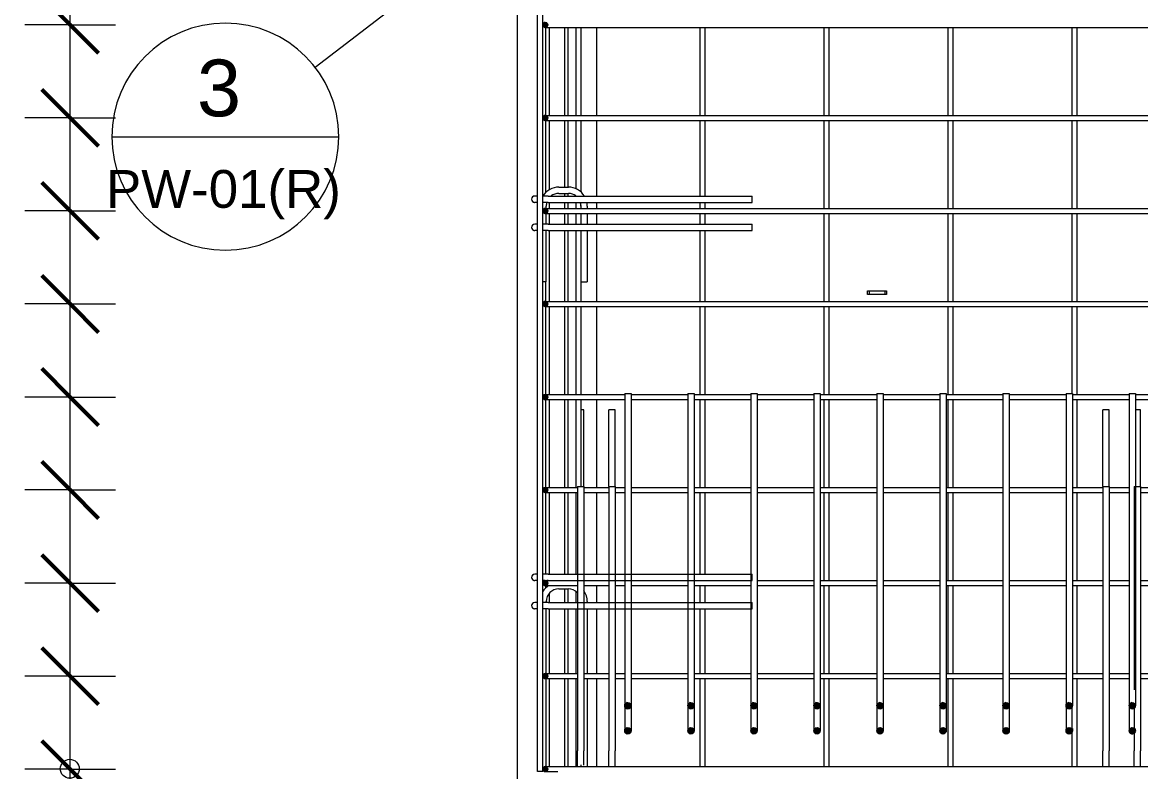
# Model space of a CAD drawing. Header units: millimetres. Extents: x 5559 to 16882, y -798 to 6095.
# Drawn here: x 5737 to 7511, y -160 to 1029 of the extents above; entities that cross this region are included whole.
import ezdxf

# ---------------------------------------------------------------- set-up
doc = ezdxf.new("R2010")
doc.units = ezdxf.units.MM
for name, color, linetype, lineweight in [('A-ANNO-DIMS', 211, 'Continuous', 9), ('A-ANNO-DIMS-30', 211, 'Continuous', 9), ('A-ANNO-SYMB', 150, 'Continuous', 9), ('A-GENM', 13, 'Continuous', 18), ('A-WALL', 113, 'Continuous', 18), ('S-RBAR', 171, 'Continuous', 18), ('S-RBAR-IDEN', 171, 'Continuous', 9)]:
    doc.layers.add(name, color=color, linetype=linetype, lineweight=lineweight)
doc.styles.add('Arial_1', font='arial.ttf', dxfattribs={"height": 90})
doc.styles.add('Arial_2', font='arial.ttf', dxfattribs={"height": 60})
doc.dimstyles.new('Arc_Length_-_2_5mm_Arial_1', dxfattribs={"dimscale": 304.8, "dimtxt": 73.458677, "dimasz": 0.295276, "dimexe": 0.23622, "dimexo": 0.0625, "dimgap": 0.147638, "dimtad": 1, "dimdec": 0, "dimzin": 0, "dimdsep": 46, "dimtxsty": 'Arial_2', "dimblk1": 'OBLIQUE', "dimblk2": 'OBLIQUE', "dimsah": 1, "dimcen": 0.09, "dimazin": 0, "dimtfac": 1, "dimtdec": 4, "dimtix": 1, "dimtmove": 0, "dimatfit": 3, "dimfxl": 0.23622, "dimfxlon": 1, "dimtvp": 1, "dimtfill": 1, "dimtolj": 1, "dimtzin": 0, "dimarcsym": 2})

# ---------------------------------------------------------------- blocks, each defined once
blk = doc.blocks.new('RR spread anchor face based - RR-SA-1_4-160-459834-Elevation Front Copy 1')
at = {"layer": 'A-GENM'}
for p, q in [((8687.4, 2373), (8689.9, 2373)), ((8687.4, 2367), (8687.4, 2373)), ((8689.9, 2367), (8687.4, 2367)), ((8689.9, 2373), (8714.9, 2373)), ((8689.9, 2367), (8689.9, 2373)), ((8714.9, 2367), (8689.9, 2367)), ((8714.9, 2373), (8717.4, 2373)), ((8714.9, 2367), (8714.9, 2373)), ((8717.4, 2367), (8714.9, 2367)), ((8717.4, 2373), (8717.4, 2367))]:
    blk.add_line(p, q, dxfattribs=at)
blk = doc.blocks.new('Detail View - Metric Callout-562-Elevation Front Copy 1')
at = {"layer": 'A-ANNO-SYMB'}
blk.add_line((5879, 847.3), (6239, 847.3), dxfattribs=at)
for start, end in [(0, 180), (180, 360)]:
    blk.add_arc((6059, 847.3), 180, start, end, dxfattribs=at)
blk = doc.blocks.new('DIMBLOCK15-Elevation Front Copy 1')
at = {"layer": 'A-ANNO-DIMS-30', "lineweight": 50, "transparency": 16777216}
for p, q in [((5812.7, -8.4), (5767.7, 36.6)), ((5812.7, -8.4), (5857.7, -53.4)), ((5812.7, -156), (5767.7, -111)), ((5812.7, -156), (5857.7, -201))]:
    blk.add_line(p, q, dxfattribs=at)
at = {"layer": 'A-ANNO-DIMS-30', "transparency": 16777216}
for p, q in [((5812.7, -8.4), (5740.7, -8.4)), ((5812.7, -156), (5812.7, -8.4)), ((5812.7, -8.4), (5884.7, -8.4)), ((5812.7, -156), (5740.7, -156)), ((5812.7, -156), (5884.7, -156))]:
    blk.add_line(p, q, dxfattribs=at)
blk = doc.blocks.new('_Oblique')
at = {"color": 0, "linetype": 'ByBlock', "lineweight": -2}
blk.add_line((-0.5, -0.5), (0.5, 0.5), dxfattribs=at)
blk = doc.blocks.new('DIMBLOCK16-Elevation Front Copy 1')
at = {"layer": 'A-ANNO-DIMS-30', "lineweight": 50, "transparency": 16777216}
for p, q in [((5812.7, 139.2), (5767.7, 184.2)), ((5812.7, 139.2), (5857.7, 94.2)), ((5812.7, -8.4), (5767.7, 36.6)), ((5812.7, -8.4), (5857.7, -53.4))]:
    blk.add_line(p, q, dxfattribs=at)
at = {"layer": 'A-ANNO-DIMS-30', "transparency": 16777216}
for p, q in [((5812.7, 139.2), (5740.7, 139.2)), ((5812.7, -8.4), (5812.7, 139.2)), ((5812.7, 139.2), (5884.7, 139.2)), ((5812.7, -8.4), (5740.7, -8.4)), ((5812.7, -8.4), (5884.7, -8.4))]:
    blk.add_line(p, q, dxfattribs=at)
blk = doc.blocks.new('DIMBLOCK17-Elevation Front Copy 1')
at = {"layer": 'A-ANNO-DIMS-30', "lineweight": 50, "transparency": 16777216}
for p, q in [((5812.7, 286.8), (5767.7, 331.8)), ((5812.7, 286.8), (5857.7, 241.8)), ((5812.7, 139.2), (5767.7, 184.2)), ((5812.7, 139.2), (5857.7, 94.2))]:
    blk.add_line(p, q, dxfattribs=at)
at = {"layer": 'A-ANNO-DIMS-30', "transparency": 16777216}
for p, q in [((5812.7, 286.8), (5740.7, 286.8)), ((5812.7, 139.2), (5812.7, 286.8)), ((5812.7, 286.8), (5884.7, 286.8)), ((5812.7, 139.2), (5740.7, 139.2)), ((5812.7, 139.2), (5884.7, 139.2))]:
    blk.add_line(p, q, dxfattribs=at)
blk = doc.blocks.new('DIMBLOCK18-Elevation Front Copy 1')
at = {"layer": 'A-ANNO-DIMS-30', "lineweight": 50, "transparency": 16777216}
for p, q in [((5812.7, 434.3), (5767.7, 479.3)), ((5812.7, 434.3), (5857.7, 389.3)), ((5812.7, 286.8), (5767.7, 331.8)), ((5812.7, 286.8), (5857.7, 241.8))]:
    blk.add_line(p, q, dxfattribs=at)
at = {"layer": 'A-ANNO-DIMS-30', "transparency": 16777216}
for p, q in [((5812.7, 434.3), (5740.7, 434.3)), ((5812.7, 286.8), (5812.7, 434.3)), ((5812.7, 434.3), (5884.7, 434.3)), ((5812.7, 286.8), (5740.7, 286.8)), ((5812.7, 286.8), (5884.7, 286.8))]:
    blk.add_line(p, q, dxfattribs=at)
blk = doc.blocks.new('DIMBLOCK19-Elevation Front Copy 1')
at = {"layer": 'A-ANNO-DIMS-30', "lineweight": 50, "transparency": 16777216}
for p, q in [((5812.7, 581.9), (5767.7, 626.9)), ((5812.7, 581.9), (5857.7, 536.9)), ((5812.7, 434.3), (5767.7, 479.3)), ((5812.7, 434.3), (5857.7, 389.3))]:
    blk.add_line(p, q, dxfattribs=at)
at = {"layer": 'A-ANNO-DIMS-30', "transparency": 16777216}
for p, q in [((5812.7, 581.9), (5740.7, 581.9)), ((5812.7, 434.3), (5812.7, 581.9)), ((5812.7, 581.9), (5884.7, 581.9)), ((5812.7, 434.3), (5740.7, 434.3)), ((5812.7, 434.3), (5884.7, 434.3))]:
    blk.add_line(p, q, dxfattribs=at)
blk = doc.blocks.new('DIMBLOCK20-Elevation Front Copy 1')
at = {"layer": 'A-ANNO-DIMS-30', "lineweight": 50, "transparency": 16777216}
for p, q in [((5812.7, 729.5), (5767.7, 774.5)), ((5812.7, 729.5), (5857.7, 684.5)), ((5812.7, 581.9), (5767.7, 626.9)), ((5812.7, 581.9), (5857.7, 536.9))]:
    blk.add_line(p, q, dxfattribs=at)
at = {"layer": 'A-ANNO-DIMS-30', "transparency": 16777216}
for p, q in [((5812.7, 729.5), (5740.7, 729.5)), ((5812.7, 581.9), (5812.7, 729.5)), ((5812.7, 729.5), (5884.7, 729.5)), ((5812.7, 581.9), (5740.7, 581.9)), ((5812.7, 581.9), (5884.7, 581.9))]:
    blk.add_line(p, q, dxfattribs=at)
blk = doc.blocks.new('DIMBLOCK21-Elevation Front Copy 1')
at = {"layer": 'A-ANNO-DIMS-30', "lineweight": 50, "transparency": 16777216}
for p, q in [((5812.7, 877.1), (5767.7, 922.1)), ((5812.7, 877.1), (5857.7, 832.1)), ((5812.7, 729.5), (5767.7, 774.5)), ((5812.7, 729.5), (5857.7, 684.5))]:
    blk.add_line(p, q, dxfattribs=at)
at = {"layer": 'A-ANNO-DIMS-30', "transparency": 16777216}
for p, q in [((5812.7, 877.1), (5740.7, 877.1)), ((5812.7, 729.5), (5812.7, 877.1)), ((5812.7, 877.1), (5884.7, 877.1)), ((5812.7, 729.5), (5740.7, 729.5)), ((5812.7, 729.5), (5884.7, 729.5))]:
    blk.add_line(p, q, dxfattribs=at)
blk = doc.blocks.new('DIMBLOCK22-Elevation Front Copy 1')
at = {"layer": 'A-ANNO-DIMS-30', "lineweight": 50, "transparency": 16777216}
for p, q in [((5812.7, 1024.7), (5767.7, 1069.7)), ((5812.7, 1024.7), (5857.7, 979.7)), ((5812.7, 877.1), (5767.7, 922.1)), ((5812.7, 877.1), (5857.7, 832.1))]:
    blk.add_line(p, q, dxfattribs=at)
at = {"layer": 'A-ANNO-DIMS-30', "transparency": 16777216}
for p, q in [((5812.7, 1024.7), (5740.7, 1024.7)), ((5812.7, 877.1), (5812.7, 1024.7)), ((5812.7, 1024.7), (5884.7, 1024.7)), ((5812.7, 877.1), (5740.7, 877.1)), ((5812.7, 877.1), (5884.7, 877.1))]:
    blk.add_line(p, q, dxfattribs=at)
blk = doc.blocks.new('DIMBLOCK23-Elevation Front Copy 1')
at = {"layer": 'A-ANNO-DIMS-30', "lineweight": 50, "transparency": 16777216}
for p, q in [((5812.7, 1172.3), (5767.7, 1217.3)), ((5812.7, 1172.3), (5857.7, 1127.3)), ((5812.7, 1024.7), (5767.7, 1069.7)), ((5812.7, 1024.7), (5857.7, 979.7))]:
    blk.add_line(p, q, dxfattribs=at)
at = {"layer": 'A-ANNO-DIMS-30', "transparency": 16777216}
for p, q in [((5812.7, 1172.3), (5740.7, 1172.3)), ((5812.7, 1024.7), (5812.7, 1172.3)), ((5812.7, 1172.3), (5884.7, 1172.3)), ((5812.7, 1024.7), (5740.7, 1024.7)), ((5812.7, 1024.7), (5884.7, 1024.7))]:
    blk.add_line(p, q, dxfattribs=at)
blk = doc.blocks.new('DIMBLOCK36-Elevation Front Copy 1')
at = {"layer": 'A-ANNO-DIMS-30', "lineweight": 50, "transparency": 16777216}
for p, q in [((5812.7, 2806.9), (5767.7, 2851.9)), ((5812.7, 2806.9), (5857.7, 2761.9)), ((5812.7, 2648.1), (5767.7, 2693.1)), ((5812.7, 2648.1), (5857.7, 2603.1)), ((5812.7, 2500.5), (5767.7, 2545.5)), ((5812.7, 2500.5), (5857.7, 2455.5)), ((5812.7, 2352.9), (5767.7, 2397.9)), ((5812.7, 2352.9), (5857.7, 2307.9)), ((5812.7, 2205.3), (5767.7, 2250.3)), ((5812.7, 2205.3), (5857.7, 2160.3)), ((5812.7, 2057.8), (5767.7, 2102.8)), ((5812.7, 2057.8), (5857.7, 2012.8)), ((5812.7, 1910.2), (5767.7, 1955.2)), ((5812.7, 1910.2), (5857.7, 1865.2)), ((5812.7, 1762.6), (5767.7, 1807.6)), ((5812.7, 1762.6), (5857.7, 1717.6)), ((5812.7, 1615), (5767.7, 1660)), ((5812.7, 1615), (5857.7, 1570)), ((5812.7, 1467.4), (5767.7, 1512.4)), ((5812.7, 1467.4), (5857.7, 1422.4)), ((5812.7, 1319.8), (5767.7, 1364.8)), ((5812.7, 1319.8), (5857.7, 1274.8)), ((5812.7, 1172.3), (5767.7, 1217.3)), ((5812.7, 1172.3), (5857.7, 1127.3)), ((5812.7, 1024.7), (5767.7, 1069.7)), ((5812.7, 1024.7), (5857.7, 979.7)), ((5812.7, 877.1), (5767.7, 922.1)), ((5812.7, 877.1), (5857.7, 832.1)), ((5812.7, 729.5), (5767.7, 774.5)), ((5812.7, 729.5), (5857.7, 684.5)), ((5812.7, 581.9), (5767.7, 626.9)), ((5812.7, 581.9), (5857.7, 536.9)), ((5812.7, 434.3), (5767.7, 479.3)), ((5812.7, 434.3), (5857.7, 389.3)), ((5812.7, 286.8), (5767.7, 331.8)), ((5812.7, 286.8), (5857.7, 241.8)), ((5812.7, 139.2), (5767.7, 184.2)), ((5812.7, 139.2), (5857.7, 94.2)), ((5812.7, -8.4), (5767.7, 36.6)), ((5812.7, -8.4), (5857.7, -53.4)), ((5812.7, -156), (5767.7, -111)), ((5812.7, -156), (5857.7, -201))]:
    blk.add_line(p, q, dxfattribs=at)
at = {"layer": 'A-ANNO-DIMS-30', "transparency": 16777216}
for p, q in [((5812.7, 2806.9), (5740.7, 2806.9)), ((5812.7, 2648.1), (5812.7, 2806.9)), ((5812.7, 2806.9), (5884.7, 2806.9)), ((5812.7, 2648.1), (5740.7, 2648.1)), ((5812.7, -156), (5812.7, 2648.1)), ((5812.7, 2500.5), (5812.7, 2648.1)), ((5812.7, 2648.1), (5884.7, 2648.1)), ((5812.7, 2500.5), (5740.7, 2500.5)), ((5812.7, 2352.9), (5812.7, 2500.5)), ((5812.7, 2500.5), (5884.7, 2500.5)), ((5812.7, 2352.9), (5740.7, 2352.9)), ((5812.7, 2205.3), (5812.7, 2352.9)), ((5812.7, 2352.9), (5884.7, 2352.9)), ((5812.7, 2205.3), (5740.7, 2205.3)), ((5812.7, 2057.8), (5812.7, 2205.3)), ((5812.7, 2205.3), (5884.7, 2205.3)), ((5812.7, 2057.8), (5740.7, 2057.8)), ((5812.7, 1910.2), (5812.7, 2057.8)), ((5812.7, 2057.8), (5884.7, 2057.8)), ((5812.7, 1910.2), (5740.7, 1910.2)), ((5812.7, 1762.6), (5812.7, 1910.2)), ((5812.7, 1910.2), (5884.7, 1910.2)), ((5812.7, 1762.6), (5740.7, 1762.6)), ((5812.7, 1615), (5812.7, 1762.6)), ((5812.7, 1762.6), (5884.7, 1762.6)), ((5812.7, 1615), (5740.7, 1615)), ((5812.7, 1467.4), (5812.7, 1615)), ((5812.7, 1615), (5884.7, 1615)), ((5812.7, 1467.4), (5740.7, 1467.4)), ((5812.7, 1319.8), (5812.7, 1467.4)), ((5812.7, 1467.4), (5884.7, 1467.4)), ((5812.7, 1319.8), (5740.7, 1319.8)), ((5812.7, 1172.3), (5812.7, 1319.8)), ((5812.7, 1319.8), (5884.7, 1319.8)), ((5812.7, 1172.3), (5740.7, 1172.3)), ((5812.7, 1024.7), (5812.7, 1172.3)), ((5812.7, 1172.3), (5884.7, 1172.3)), ((5812.7, 1024.7), (5740.7, 1024.7)), ((5812.7, 877.1), (5812.7, 1024.7)), ((5812.7, 1024.7), (5884.7, 1024.7)), ((5812.7, 877.1), (5740.7, 877.1)), ((5812.7, 729.5), (5812.7, 877.1)), ((5812.7, 877.1), (5884.7, 877.1)), ((5812.7, 729.5), (5740.7, 729.5)), ((5812.7, 581.9), (5812.7, 729.5)), ((5812.7, 729.5), (5884.7, 729.5)), ((5812.7, 581.9), (5740.7, 581.9)), ((5812.7, 434.3), (5812.7, 581.9)), ((5812.7, 581.9), (5884.7, 581.9)), ((5812.7, 434.3), (5740.7, 434.3)), ((5812.7, 286.8), (5812.7, 434.3)), ((5812.7, 434.3), (5884.7, 434.3)), ((5812.7, 286.8), (5740.7, 286.8)), ((5812.7, 139.2), (5812.7, 286.8)), ((5812.7, 286.8), (5884.7, 286.8)), ((5812.7, 139.2), (5740.7, 139.2)), ((5812.7, -8.4), (5812.7, 139.2)), ((5812.7, 139.2), (5884.7, 139.2)), ((5812.7, -8.4), (5740.7, -8.4)), ((5812.7, -156), (5812.7, -8.4)), ((5812.7, -8.4), (5884.7, -8.4)), ((5812.7, -156), (5740.7, -156)), ((5812.7, -156), (5884.7, -156))]:
    blk.add_line(p, q, dxfattribs=at)
blk = doc.blocks.new('_None')

msp = doc.modelspace()

# ---------------------------------------------------------------- hatches: boundary and pattern name
at = {"layer": 'S-RBAR'}
h = msp.add_hatch(color=256, dxfattribs=at)
edge = h.paths.add_edge_path()
edge.add_arc((6566.4, 1024.7), 4, 0, 360)
for points in [[(6566.4, 1020.7), (6570.2, 1023.4), (6568.7, 1027.9), (6564, 1027.9), (6562.6, 1023.4)], [(6566.4, 873.1), (6570.2, 875.9), (6568.7, 880.3), (6564, 880.3), (6562.6, 875.9)], [(6566.4, 725.5), (6570.2, 728.3), (6568.7, 732.7), (6564, 732.7), (6562.6, 728.3)], [(6566.4, 577.9), (6570.2, 580.7), (6568.7, 585.2), (6564, 585.2), (6562.6, 580.7)], [(6566.4, 430.3), (6570.2, 433.1), (6568.7, 437.6), (6564, 437.6), (6562.6, 433.1), (6564.6, 431.6)], [(6566.4, 282.8), (6570.2, 285.5), (6568.7, 290), (6564, 290), (6562.6, 285.5)], [(6566.4, 135.2), (6570.2, 137.9), (6568.7, 142.4), (6564, 142.4), (6562.6, 137.9)], [(6566.4, -12.4), (6570.2, -9.7), (6568.7, -5.2), (6564, -5.2), (6562.6, -9.7)], [(6695.8, -59.9), (6701.4, -58.1), (6701.4, -52.2), (6695.8, -50.4), (6692.4, -55.2)], [(6795.8, -59.9), (6801.4, -58.1), (6801.4, -52.2), (6795.8, -50.4), (6792.4, -55.2)], [(6895.8, -59.9), (6901.4, -58.1), (6901.4, -52.2), (6895.8, -50.4), (6892.4, -55.2)], [(6995.8, -59.9), (7001.4, -58.1), (7001.4, -52.2), (6995.8, -50.4), (6992.4, -55.2)], [(7095.8, -59.9), (7101.4, -58.1), (7101.4, -52.2), (7095.8, -50.4), (7092.4, -55.2)], [(7195.8, -59.9), (7201.4, -58.1), (7201.4, -52.2), (7195.8, -50.4), (7192.4, -55.2)], [(7295.8, -59.9), (7301.4, -58.1), (7301.4, -52.2), (7295.8, -50.4), (7292.4, -55.2)], [(7395.8, -59.9), (7401.4, -58.1), (7401.4, -52.2), (7395.8, -50.4), (7392.4, -55.2)], [(7495.8, -59.9), (7501.4, -58.1), (7501.4, -52.2), (7495.8, -50.4), (7492.4, -55.2)], [(6695.8, -99.8), (6701.4, -98), (6701.4, -92.1), (6695.8, -90.3), (6692.4, -95), (6695.5, -99.3)], [(6795.8, -99.8), (6801.4, -98), (6801.4, -92.1), (6795.8, -90.3), (6792.4, -95), (6795.5, -99.3)], [(6895.8, -99.8), (6901.4, -98), (6901.4, -92.1), (6895.8, -90.3), (6892.4, -95), (6895.5, -99.3)], [(6995.8, -99.8), (7001.4, -98), (7001.4, -92.1), (6995.8, -90.3), (6992.4, -95), (6995.5, -99.3)], [(7095.8, -99.8), (7101.4, -98), (7101.4, -92.1), (7095.8, -90.3), (7092.4, -95), (7095.5, -99.3)], [(7195.8, -99.8), (7201.4, -98), (7201.4, -92.1), (7195.8, -90.3), (7192.4, -95), (7195.5, -99.3)], [(7295.8, -99.8), (7301.4, -98), (7301.4, -92.1), (7295.8, -90.3), (7292.4, -95), (7295.5, -99.3)], [(7395.8, -99.8), (7401.4, -98), (7401.4, -92.1), (7395.8, -90.3), (7392.4, -95), (7395.5, -99.3)], [(7495.8, -99.8), (7501.4, -98), (7501.4, -92.1), (7495.8, -90.3), (7492.4, -95), (7495.5, -99.3)], [(6566.4, -160), (6570.2, -157.2), (6568.7, -152.8), (6564, -152.8), (6562.6, -157.2)]]:
    msp.add_hatch(color=256, dxfattribs=at).paths.add_polyline_path(points)
h = msp.add_hatch(color=256, dxfattribs=at)
edge = h.paths.add_edge_path()
edge.add_arc((6566.4, 877.1), 4, 0, 360)
h = msp.add_hatch(color=256, dxfattribs=at)
edge = h.paths.add_edge_path()
edge.add_arc((6566.4, 729.5), 4, 0, 360)
h = msp.add_hatch(color=256, dxfattribs=at)
edge = h.paths.add_edge_path()
edge.add_arc((6566.4, 581.9), 4, 0, 360)
h = msp.add_hatch(color=256, dxfattribs=at)
edge = h.paths.add_edge_path()
edge.add_arc((6566.4, 434.3), 4, 0, 360)
h = msp.add_hatch(color=256, dxfattribs=at)
edge = h.paths.add_edge_path()
edge.add_arc((6566.4, 286.8), 4, 0, 360)
h = msp.add_hatch(color=256, dxfattribs=at)
edge = h.paths.add_edge_path()
edge.add_arc((6566.4, 139.2), 4, 0, 360)
h = msp.add_hatch(color=256, dxfattribs=at)
edge = h.paths.add_edge_path()
edge.add_arc((6566.4, -8.4), 4, 0, 360)
h = msp.add_hatch(color=256, dxfattribs=at)
edge = h.paths.add_edge_path()
edge.add_arc((6697.4, -55.2), 5, 0, 360)
h = msp.add_hatch(color=256, dxfattribs=at)
edge = h.paths.add_edge_path()
edge.add_arc((6797.4, -55.2), 5, 0, 360)
h = msp.add_hatch(color=256, dxfattribs=at)
edge = h.paths.add_edge_path()
edge.add_arc((6897.4, -55.2), 5, 0, 360)
h = msp.add_hatch(color=256, dxfattribs=at)
edge = h.paths.add_edge_path()
edge.add_arc((6997.4, -55.2), 5, 0, 360)
h = msp.add_hatch(color=256, dxfattribs=at)
edge = h.paths.add_edge_path()
edge.add_arc((7097.4, -55.2), 5, 0, 360)
h = msp.add_hatch(color=256, dxfattribs=at)
edge = h.paths.add_edge_path()
edge.add_arc((7197.4, -55.2), 5, 0, 360)
h = msp.add_hatch(color=256, dxfattribs=at)
edge = h.paths.add_edge_path()
edge.add_arc((7297.4, -55.2), 5, 0, 360)
h = msp.add_hatch(color=256, dxfattribs=at)
edge = h.paths.add_edge_path()
edge.add_arc((7397.4, -55.2), 5, 0, 360)
h = msp.add_hatch(color=256, dxfattribs=at)
edge = h.paths.add_edge_path()
edge.add_arc((7497.4, -55.2), 5, 0, 360)
h = msp.add_hatch(color=256, dxfattribs=at)
edge = h.paths.add_edge_path()
edge.add_arc((6697.4, -95), 5, 0, 360)
h = msp.add_hatch(color=256, dxfattribs=at)
edge = h.paths.add_edge_path()
edge.add_arc((6797.4, -95), 5, 0, 360)
h = msp.add_hatch(color=256, dxfattribs=at)
edge = h.paths.add_edge_path()
edge.add_arc((6897.4, -95), 5, 0, 360)
h = msp.add_hatch(color=256, dxfattribs=at)
edge = h.paths.add_edge_path()
edge.add_arc((6997.4, -95), 5, 0, 360)
h = msp.add_hatch(color=256, dxfattribs=at)
edge = h.paths.add_edge_path()
edge.add_arc((7097.4, -95), 5, 0, 360)
h = msp.add_hatch(color=256, dxfattribs=at)
edge = h.paths.add_edge_path()
edge.add_arc((7197.4, -95), 5, 0, 360)
h = msp.add_hatch(color=256, dxfattribs=at)
edge = h.paths.add_edge_path()
edge.add_arc((7297.4, -95), 5, 0, 360)
h = msp.add_hatch(color=256, dxfattribs=at)
edge = h.paths.add_edge_path()
edge.add_arc((7397.4, -95), 5, 0, 360)
h = msp.add_hatch(color=256, dxfattribs=at)
edge = h.paths.add_edge_path()
edge.add_arc((7497.4, -95), 5, 0, 360)
h = msp.add_hatch(color=256, dxfattribs=at)
edge = h.paths.add_edge_path()
edge.add_arc((6566.4, -156), 4, 0, 360)

# ---------------------------------------------------------------- linework, layer by layer
at = {"layer": 'A-ANNO-SYMB'}
msp.add_line((6477, 1168.7), (6201.7, 957.1), dxfattribs=at)
at = {"layer": 'A-WALL'}
for p, q in [((6522.4, -200), (6522.4, 3000)), ((6567.4, 881.1), (6567.4, 1020.7)), ((6572.4, 1020.7), (6572.4, 881.1)), ((6597.4, 881.1), (6597.4, 1020.7)), ((6602.4, 1020.7), (6602.4, 881.1)), ((6647.4, 1020.7), (6647.4, 881.1)), ((6567.4, 759), (6567.4, 873.1)), ((6572.4, 873.1), (6572.4, 762.8)), ((6597.4, 767.3), (6597.4, 873.1)), ((6602.4, 873.1), (6602.4, 767.3)), ((6647.4, 873.1), (6647.4, 753.1)), ((6597.4, 753.1), (6597.4, 757.3)), ((6602.4, 757.3), (6602.4, 753.1)), ((6572.4, 743.1), (6572.4, 733.5)), ((6597.4, 733.5), (6597.4, 743.1)), ((6602.4, 743.1), (6602.4, 733.5)), ((6647.4, 743.1), (6647.4, 733.5)), ((6572.4, 725.5), (6572.4, 708.4)), ((6597.4, 708.4), (6597.4, 725.5)), ((6602.4, 725.5), (6602.4, 708.4)), ((6647.4, 725.5), (6647.4, 708.4)), ((6572.4, 698.4), (6572.4, 585.9)), ((6597.4, 585.9), (6597.4, 698.4)), ((6602.4, 698.4), (6602.4, 585.9)), ((6647.4, 698.4), (6647.4, 585.9)), ((6567.4, 585.9), (6567.4, 617.3)), ((6567.4, 438.3), (6567.4, 577.9)), ((6572.4, 577.9), (6572.4, 438.3)), ((6597.4, 438.3), (6597.4, 577.9)), ((6602.4, 577.9), (6602.4, 438.3)), ((6647.4, 577.9), (6647.4, 438.3)), ((6567.4, 290.8), (6567.4, 430.3)), ((6572.4, 430.3), (6572.4, 290.8)), ((6597.4, 290.8), (6597.4, 430.3)), ((6602.4, 430.3), (6602.4, 290.8)), ((6647.4, 430.3), (6647.4, 290.8)), ((6567.4, 153.1), (6567.4, 282.8)), ((6572.4, 282.8), (6572.4, 153.1)), ((6597.4, 153.1), (6597.4, 282.8)), ((6602.4, 282.8), (6602.4, 153.1)), ((6647.4, 282.8), (6647.4, 153.1)), ((6567.4, 131.5), (6567.4, 135.2)), ((6597.4, 108.4), (6597.4, 129.8)), ((6602.4, 129.8), (6602.4, 108.4)), ((6647.4, 135.2), (6647.4, 108.4)), ((6572.4, 122), (6572.4, 108.4)), ((6572.4, 98.4), (6572.4, -4.4)), ((6597.4, -4.4), (6597.4, 98.4)), ((6602.4, 98.4), (6602.4, -4.4)), ((6647.4, 98.4), (6647.4, -4.4)), ((6572.4, -12.4), (6572.4, -152)), ((6597.4, -152), (6597.4, -12.4)), ((6602.4, -12.4), (6602.4, -152)), ((6647.4, -12.4), (6647.4, -152))]:
    msp.add_line(p, q, dxfattribs=at)
at = {"layer": 'S-RBAR'}
for p, q in [((6554.3, -160), (6554.3, 2960)), ((6562.3, -160), (6562.3, 2960)), ((6564, 1027.9), (6562.6, 1023.4)), ((6562.6, 1023.4), (6566.4, 1020.7)), ((6568.7, 1027.9), (6564, 1027.9)), ((6566.4, 1020.7), (6570.2, 1023.4)), ((6566.4, 1020.7), (6586.4, 1020.7)), ((6570.2, 1023.4), (6568.7, 1027.9)), ((6586.4, 1020.7), (9208.4, 1020.7)), ((6614.9, 1020.7), (6614.9, 881.1)), ((6622.9, 1020.7), (6622.9, 881.1)), ((6811.6, 1020.7), (6811.6, 881.1)), ((6819.6, 1020.7), (6819.6, 881.1)), ((7008.3, 1020.7), (7008.3, 881.1)), ((7016.3, 1020.7), (7016.3, 881.1)), ((7205, 1020.7), (7205, 881.1)), ((7213, 1020.7), (7213, 881.1)), ((7401.6, 1020.7), (7401.6, 881.1)), ((7409.6, 1020.7), (7409.6, 881.1)), ((6564, 880.3), (6562.6, 875.9)), ((6562.6, 875.9), (6566.4, 873.1)), ((6568.7, 880.3), (6564, 880.3)), ((6566.4, 881.1), (6586.4, 881.1)), ((6566.4, 873.1), (6570.2, 875.9)), ((6566.4, 873.1), (6586.4, 873.1)), ((6570.2, 875.9), (6568.7, 880.3)), ((6586.4, 881.1), (9208.4, 881.1)), ((6586.4, 873.1), (9208.4, 873.1)), ((6614.9, 873.1), (6614.9, 764.6)), ((6622.9, 873.1), (6622.9, 759.6)), ((6811.6, 873.1), (6811.6, 753.1)), ((6819.6, 873.1), (6819.6, 753.1)), ((7008.3, 873.1), (7008.3, 733.5)), ((7016.3, 873.1), (7016.3, 733.5)), ((7205, 873.1), (7205, 733.5)), ((7213, 873.1), (7213, 733.5)), ((7401.6, 873.1), (7401.6, 733.5)), ((7409.6, 873.1), (7409.6, 733.5)), ((6588, 767.3), (6603, 767.3)), ((6553.9, 753.1), (6549.8, 753.1)), ((6570.8, 753.1), (6562.2, 753.1)), ((6570.8, 753.1), (6894.8, 753.1)), ((6588, 757.3), (6603, 757.3)), ((6894.8, 743.1), (6894.8, 753.1)), ((6553.9, 743.1), (6549.8, 743.1)), ((6570.8, 743.1), (6562.2, 743.1)), ((6564, 732.7), (6562.6, 728.3)), ((6562.6, 728.3), (6566.4, 725.5)), ((6568.7, 732.7), (6564, 732.7)), ((6566.4, 733.5), (6586.4, 733.5)), ((6566.4, 725.5), (6570.2, 728.3)), ((6568, 733.5), (6568, 737.3)), ((6570.2, 728.3), (6568.7, 732.7)), ((6570.8, 743.1), (6894.8, 743.1)), ((6586.4, 733.5), (9208.4, 733.5)), ((6614.9, 743.1), (6614.9, 733.5)), ((6622.9, 738.3), (6622.9, 733.5)), ((6623, 737.3), (6623, 733.5)), ((6633, 737.3), (6633, 733.5)), ((6811.6, 743.1), (6811.6, 733.5)), ((6819.6, 743.1), (6819.6, 733.5)), ((6566.4, 725.5), (6586.4, 725.5)), ((6568, 708.4), (6568, 725.5)), ((6586.4, 725.5), (9208.4, 725.5)), ((6614.9, 725.5), (6614.9, 708.4)), ((6622.9, 725.5), (6622.9, 708.4)), ((6623, 725.5), (6623, 708.4)), ((6633, 725.5), (6633, 708.4)), ((6811.6, 725.5), (6811.6, 708.4)), ((6819.6, 725.5), (6819.6, 708.4)), ((7008.3, 725.5), (7008.3, 585.9)), ((7016.3, 725.5), (7016.3, 585.9)), ((7205, 725.5), (7205, 585.9)), ((7213, 725.5), (7213, 585.9)), ((7401.6, 725.5), (7401.6, 585.9)), ((7409.6, 725.5), (7409.6, 585.9)), ((6553.9, 708.4), (6549.8, 708.4)), ((6553.9, 698.4), (6549.8, 698.4)), ((6570.8, 708.4), (6562.2, 708.4)), ((6570.8, 698.4), (6562.2, 698.4)), ((6568, 617.3), (6568, 698.4)), ((6570.8, 708.4), (6894.8, 708.4)), ((6570.8, 698.4), (6894.8, 698.4)), ((6614.9, 698.4), (6614.9, 585.9)), ((6622.9, 698.4), (6622.9, 585.9)), ((6623, 698.4), (6623, 617.3)), ((6633, 698.4), (6633, 617.3)), ((6811.6, 698.4), (6811.6, 585.9)), ((6819.6, 698.4), (6819.6, 585.9)), ((6894.8, 698.4), (6894.8, 708.4)), ((6568, 617.3), (6562.3, 617.3)), ((6623, 617.3), (6633, 617.3)), ((6566.4, 585.9), (6586.4, 585.9)), ((6586.4, 585.9), (9208.4, 585.9)), ((6564, 585.2), (6562.6, 580.7)), ((6562.6, 580.7), (6566.4, 577.9)), ((6568.7, 585.2), (6564, 585.2)), ((6566.4, 577.9), (6570.2, 580.7)), ((6566.4, 577.9), (6586.4, 577.9)), ((6570.2, 580.7), (6568.7, 585.2)), ((6586.4, 577.9), (9208.4, 577.9)), ((6614.9, 577.9), (6614.9, 438.3)), ((6622.9, 577.9), (6622.9, 438.3)), ((6811.6, 577.9), (6811.6, 438.3)), ((6819.6, 577.9), (6819.6, 438.3)), ((7008.3, 577.9), (7008.3, 438.3)), ((7016.3, 577.9), (7016.3, 438.3)), ((7205, 577.9), (7205, 438.3)), ((7213, 577.9), (7213, 438.3)), ((7401.6, 577.9), (7401.6, 439.8)), ((7409.6, 577.9), (7409.6, 438.3)), ((6564, 437.6), (6562.6, 433.1)), ((6562.6, 433.1), (6564.6, 431.6)), ((6568.7, 437.6), (6564, 437.6)), ((6564.6, 431.6), (6566.4, 430.3)), ((6566.4, 438.3), (6586.4, 438.3)), ((6566.4, 430.3), (6570.2, 433.1)), ((6566.4, 430.3), (6586.4, 430.3)), ((6570.2, 433.1), (6568.7, 437.6)), ((6586.4, 438.3), (6692.4, 438.3)), ((6586.4, 430.3), (6692.4, 430.3)), ((6614.9, 430.3), (6614.9, 290.8)), ((6622.9, 430.3), (6622.9, 292.2)), ((6692.4, 439.8), (6692.4, -30.2)), ((6692.4, 439.8), (6702.4, 439.8)), ((6702.4, 439.8), (6702.4, -30.2)), ((6702.4, 438.3), (6792.4, 438.3)), ((6702.4, 430.3), (6792.4, 430.3)), ((6792.4, 439.8), (6792.4, -30.2)), ((6792.4, 439.8), (6802.4, 439.8)), ((6802.4, 439.8), (6802.4, -30.2)), ((6802.4, 438.3), (6892.4, 438.3)), ((6802.4, 430.3), (6892.4, 430.3)), ((6811.6, 430.3), (6811.6, 290.8)), ((6819.6, 430.3), (6819.6, 290.8)), ((6892.4, 439.8), (6892.4, -30.2)), ((6892.4, 439.8), (6902.4, 439.8)), ((6902.4, 439.8), (6902.4, -30.2)), ((6902.4, 438.3), (6992.4, 438.3)), ((6902.4, 430.3), (6992.4, 430.3)), ((6992.4, 439.8), (6992.4, -30.2)), ((6992.4, 439.8), (7002.4, 439.8)), ((7002.4, 439.8), (7002.4, -30.2)), ((7002.4, 438.3), (7092.4, 438.3)), ((7002.4, 430.3), (7092.4, 430.3)), ((7008.3, 430.3), (7008.3, 290.8)), ((7016.3, 430.3), (7016.3, 290.8)), ((7092.4, 439.8), (7092.4, -30.2)), ((7092.4, 439.8), (7102.4, 439.8)), ((7102.4, 439.8), (7102.4, -30.2)), ((7102.4, 438.3), (7192.4, 438.3)), ((7102.4, 430.3), (7192.4, 430.3)), ((7192.4, 439.8), (7192.4, -30.2)), ((7192.4, 439.8), (7202.4, 439.8)), ((7202.4, 439.8), (7202.4, -30.2)), ((7202.4, 438.3), (7292.4, 438.3)), ((7202.4, 430.3), (7292.4, 430.3)), ((7205, 430.3), (7205, 290.8)), ((7213, 430.3), (7213, 290.8)), ((7292.4, 439.8), (7292.4, -30.2)), ((7292.4, 439.8), (7302.4, 439.8)), ((7302.4, 439.8), (7302.4, -30.2)), ((7302.4, 438.3), (7392.4, 438.3)), ((7302.4, 430.3), (7392.4, 430.3)), ((7392.4, 439.8), (7392.4, -30.2)), ((7392.4, 439.8), (7402.4, 439.8)), ((7402.4, 439.8), (7402.4, -30.2)), ((7402.4, 438.3), (7492.4, 438.3)), ((7402.4, 430.3), (7492.4, 430.3)), ((7409.6, 430.3), (7409.6, 290.8)), ((7492.4, 439.8), (7492.4, -30.2)), ((7492.4, 439.8), (7502.4, 439.8)), ((7502.4, 439.8), (7502.4, -30.2)), ((7502.4, 438.3), (7592.4, 438.3)), ((7502.4, 430.3), (7592.4, 430.3)), ((6627.4, 414.1), (6622.9, 414.1)), ((6627.4, 292.2), (6627.4, 414.1)), ((6677.4, 414.1), (6667.4, 414.1)), ((6667.4, 292.2), (6667.4, 414.1)), ((6677.4, 292.2), (6677.4, 414.1)), ((7460.7, 414.1), (7450.7, 414.1)), ((7450.7, 292.2), (7450.7, 414.1)), ((7460.7, 292.2), (7460.7, 414.1)), ((7510.7, 414.1), (7502.4, 414.1)), ((7510.7, 292.2), (7510.7, 414.1)), ((6564, 290), (6562.6, 285.5)), ((6562.6, 285.5), (6566.4, 282.8)), ((6568.7, 290), (6564, 290)), ((6566.4, 290.8), (6586.4, 290.8)), ((6566.4, 282.8), (6570.2, 285.5)), ((6570.2, 285.5), (6568.7, 290)), ((6586.4, 290.8), (6617.4, 290.8)), ((6617.4, 292.2), (6617.4, -127.2)), ((6617.4, 292.2), (6627.4, 292.2)), ((6627.4, 292.2), (6627.4, -127.2)), ((6627.4, 290.8), (6667.4, 290.8)), ((6667.4, 292.2), (6667.4, -127.2)), ((6667.4, 292.2), (6677.4, 292.2)), ((6677.4, 292.2), (6677.4, -127.2)), ((6677.4, 290.8), (6692.4, 290.8)), ((6702.4, 290.8), (6792.4, 290.8)), ((6802.4, 290.8), (6892.4, 290.8)), ((6902.4, 290.8), (6992.4, 290.8)), ((7002.4, 290.8), (7092.4, 290.8)), ((7102.4, 290.8), (7192.4, 290.8)), ((7202.4, 290.8), (7292.4, 290.8)), ((7302.4, 290.8), (7392.4, 290.8)), ((7402.4, 290.8), (7450.7, 290.8)), ((7450.7, 292.2), (7450.7, -127.2)), ((7450.7, 292.2), (7460.7, 292.2)), ((7460.7, 292.2), (7460.7, -127.2)), ((7460.7, 290.8), (7492.4, 290.8)), ((7500.7, 292.2), (7500.7, -30.2)), ((7500.7, 292.2), (7510.7, 292.2)), ((7510.7, 292.2), (7510.7, -127.2)), ((7510.7, 290.8), (7592.4, 290.8)), ((6566.4, 282.8), (6586.4, 282.8)), ((6586.4, 282.8), (6617.4, 282.8)), ((6614.9, 282.8), (6614.9, 153.1)), ((6627.4, 282.8), (6667.4, 282.8)), ((6677.4, 282.8), (6692.4, 282.8)), ((6702.4, 282.8), (6792.4, 282.8)), ((6802.4, 282.8), (6892.4, 282.8)), ((6811.6, 282.8), (6811.6, 153.1)), ((6819.6, 282.8), (6819.6, 153.1)), ((6902.4, 282.8), (6992.4, 282.8)), ((7002.4, 282.8), (7092.4, 282.8)), ((7008.3, 282.8), (7008.3, 143.2)), ((7016.3, 282.8), (7016.3, 143.2)), ((7102.4, 282.8), (7192.4, 282.8)), ((7202.4, 282.8), (7292.4, 282.8)), ((7205, 282.8), (7205, 143.2)), ((7213, 282.8), (7213, 143.2)), ((7302.4, 282.8), (7392.4, 282.8)), ((7402.4, 282.8), (7450.7, 282.8)), ((7409.6, 282.8), (7409.6, 143.2)), ((7460.7, 282.8), (7492.4, 282.8)), ((7510.7, 282.8), (7592.4, 282.8)), ((6553.9, 153.1), (6549.8, 153.1)), ((6553.9, 143.1), (6549.8, 143.1)), ((6570.8, 153.1), (6562.2, 153.1)), ((6566.2, 143.1), (6562.2, 143.1)), ((6564, 142.4), (6562.6, 137.9)), ((6568.7, 142.4), (6564, 142.4)), ((6566.4, 143.2), (6568.7, 143.2)), ((6570.2, 137.9), (6568.7, 142.4)), ((6570.8, 143.1), (6568.8, 143.1)), ((6570.8, 153.1), (6894.8, 153.1)), ((6570.8, 143.1), (6894.8, 143.1)), ((6894.8, 143.1), (6894.8, 153.1)), ((6902.4, 143.2), (6992.4, 143.2)), ((7002.4, 143.2), (7092.4, 143.2)), ((7102.4, 143.2), (7192.4, 143.2)), ((7202.4, 143.2), (7292.4, 143.2)), ((7302.4, 143.2), (7392.4, 143.2)), ((7402.4, 143.2), (7450.7, 143.2)), ((7460.7, 143.2), (7492.4, 143.2)), ((7510.7, 143.2), (7592.4, 143.2)), ((6562.6, 137.9), (6566.4, 135.2)), ((6566.4, 135.2), (6570.2, 137.9)), ((6566.4, 135.2), (6586.4, 135.2)), ((6586.4, 135.2), (6617.4, 135.2)), ((6588, 129.8), (6603, 129.8)), ((6614.9, 125.7), (6614.9, 108.4)), ((6627.4, 135.2), (6667.4, 135.2)), ((6677.4, 135.2), (6692.4, 135.2)), ((6702.4, 135.2), (6792.4, 135.2)), ((6802.4, 135.2), (6892.4, 135.2)), ((6811.6, 135.2), (6811.6, 108.4)), ((6819.6, 135.2), (6819.6, 108.4)), ((6902.4, 135.2), (6992.4, 135.2)), ((7002.4, 135.2), (7092.4, 135.2)), ((7008.3, 135.2), (7008.3, -4.4)), ((7016.3, 135.2), (7016.3, -4.4)), ((7102.4, 135.2), (7192.4, 135.2)), ((7202.4, 135.2), (7292.4, 135.2)), ((7205, 135.2), (7205, -4.4)), ((7213, 135.2), (7213, -4.4)), ((7302.4, 135.2), (7392.4, 135.2)), ((7402.4, 135.2), (7450.7, 135.2)), ((7409.6, 135.2), (7409.6, -4.4)), ((7460.7, 135.2), (7492.4, 135.2)), ((7510.7, 135.2), (7592.4, 135.2)), ((6553.9, 108.4), (6549.8, 108.4)), ((6570.8, 108.4), (6562.2, 108.4)), ((6568, 108.4), (6568, 109.8)), ((6570.8, 108.4), (6894.8, 108.4)), ((6633, 109.8), (6633, 108.4)), ((6894.8, 98.4), (6894.8, 108.4)), ((6553.9, 98.4), (6549.8, 98.4)), ((6570.8, 98.4), (6562.2, 98.4)), ((6568, -4.4), (6568, 98.4)), ((6570.8, 98.4), (6894.8, 98.4)), ((6614.9, 98.4), (6614.9, -4.4)), ((6633, 98.4), (6633, -4.4)), ((6811.6, 98.4), (6811.6, -4.4)), ((6819.6, 98.4), (6819.6, -4.4)), ((6564, -5.2), (6562.6, -9.7)), ((6562.6, -9.7), (6566.4, -12.4)), ((6568.7, -5.2), (6564, -5.2)), ((6566.4, -4.4), (6586.4, -4.4)), ((6566.4, -12.4), (6570.2, -9.7)), ((6566.4, -12.4), (6586.4, -12.4)), ((6568, -152), (6568, -12.4)), ((6570.2, -9.7), (6568.7, -5.2)), ((6586.4, -4.4), (6617.4, -4.4)), ((6586.4, -12.4), (6617.4, -12.4)), ((6614.9, -12.4), (6614.9, -152)), ((6627.4, -4.4), (6667.4, -4.4)), ((6627.4, -12.4), (6667.4, -12.4)), ((6633, -12.4), (6633, -152)), ((6677.4, -4.4), (6692.4, -4.4)), ((6677.4, -12.4), (6692.4, -12.4)), ((6702.4, -4.4), (6792.4, -4.4)), ((6702.4, -12.4), (6792.4, -12.4)), ((6802.4, -4.4), (6892.4, -4.4)), ((6802.4, -12.4), (6892.4, -12.4)), ((6811.6, -12.4), (6811.6, -152)), ((6819.6, -12.4), (6819.6, -152)), ((6902.4, -4.4), (6992.4, -4.4)), ((6902.4, -12.4), (6992.4, -12.4)), ((7002.4, -4.4), (7092.4, -4.4)), ((7002.4, -12.4), (7092.4, -12.4)), ((7008.3, -12.4), (7008.3, -152)), ((7016.3, -12.4), (7016.3, -152)), ((7102.4, -4.4), (7192.4, -4.4)), ((7102.4, -12.4), (7192.4, -12.4)), ((7202.4, -4.4), (7292.4, -4.4)), ((7202.4, -12.4), (7292.4, -12.4)), ((7205, -12.4), (7205, -152)), ((7213, -12.4), (7213, -152)), ((7302.4, -4.4), (7392.4, -4.4)), ((7302.4, -12.4), (7392.4, -12.4)), ((7402.4, -4.4), (7450.7, -4.4)), ((7402.4, -12.4), (7450.7, -12.4)), ((7409.6, -12.4), (7409.6, -152)), ((7460.7, -4.4), (7492.4, -4.4)), ((7460.7, -12.4), (7492.4, -12.4)), ((7510.7, -4.4), (7592.4, -4.4)), ((7510.7, -12.4), (7592.4, -12.4)), ((6692.4, -30.2), (6692.4, -55.2)), ((6702.4, -30.2), (6702.4, -55.2)), ((6792.4, -30.2), (6792.4, -55.2)), ((6802.4, -30.2), (6802.4, -55.2)), ((6892.4, -30.2), (6892.4, -55.2)), ((6902.4, -30.2), (6902.4, -55.2)), ((6992.4, -30.2), (6992.4, -55.2)), ((7002.4, -30.2), (7002.4, -55.2)), ((7092.4, -30.2), (7092.4, -55.2)), ((7102.4, -30.2), (7102.4, -55.2)), ((7192.4, -30.2), (7192.4, -55.2)), ((7202.4, -30.2), (7202.4, -55.2)), ((7292.4, -30.2), (7292.4, -55.2)), ((7302.4, -30.2), (7302.4, -55.2)), ((7392.4, -30.2), (7392.4, -55.2)), ((7402.4, -30.2), (7402.4, -55.2)), ((7492.4, -30.2), (7492.4, -55.2)), ((7502.4, -30.2), (7502.4, -55.2)), ((6695.8, -50.4), (6692.4, -55.2)), ((6701.4, -52.2), (6695.8, -50.4)), ((6701.4, -58.1), (6701.4, -52.2)), ((6795.8, -50.4), (6792.4, -55.2)), ((6801.4, -52.2), (6795.8, -50.4)), ((6801.4, -58.1), (6801.4, -52.2)), ((6895.8, -50.4), (6892.4, -55.2)), ((6901.4, -52.2), (6895.8, -50.4)), ((6901.4, -58.1), (6901.4, -52.2)), ((6995.8, -50.4), (6992.4, -55.2)), ((7001.4, -52.2), (6995.8, -50.4)), ((7001.4, -58.1), (7001.4, -52.2)), ((7095.8, -50.4), (7092.4, -55.2)), ((7101.4, -52.2), (7095.8, -50.4)), ((7101.4, -58.1), (7101.4, -52.2)), ((7195.8, -50.4), (7192.4, -55.2)), ((7201.4, -52.2), (7195.8, -50.4)), ((7201.4, -58.1), (7201.4, -52.2)), ((7295.8, -50.4), (7292.4, -55.2)), ((7301.4, -52.2), (7295.8, -50.4)), ((7301.4, -58.1), (7301.4, -52.2)), ((7395.8, -50.4), (7392.4, -55.2)), ((7401.4, -52.2), (7395.8, -50.4)), ((7401.4, -58.1), (7401.4, -52.2)), ((7495.8, -50.4), (7492.4, -55.2)), ((7501.4, -52.2), (7495.8, -50.4)), ((7501.4, -58.1), (7501.4, -52.2)), ((6692.4, -55.2), (6695.8, -59.9)), ((6692.4, -55.2), (6692.4, -70)), ((6692.4, -70), (6692.4, -95)), ((6695.8, -59.9), (6701.4, -58.1)), ((6702.4, -55.2), (6702.4, -70)), ((6702.4, -70), (6702.4, -95)), ((6792.4, -55.2), (6795.8, -59.9)), ((6792.4, -55.2), (6792.4, -70)), ((6792.4, -70), (6792.4, -95)), ((6795.8, -59.9), (6801.4, -58.1)), ((6802.4, -55.2), (6802.4, -70)), ((6802.4, -70), (6802.4, -95)), ((6892.4, -55.2), (6895.8, -59.9)), ((6892.4, -55.2), (6892.4, -70)), ((6892.4, -70), (6892.4, -95)), ((6895.8, -59.9), (6901.4, -58.1)), ((6902.4, -55.2), (6902.4, -70)), ((6902.4, -70), (6902.4, -95)), ((6992.4, -55.2), (6995.8, -59.9)), ((6992.4, -55.2), (6992.4, -70)), ((6992.4, -70), (6992.4, -95)), ((6995.8, -59.9), (7001.4, -58.1)), ((7002.4, -55.2), (7002.4, -70)), ((7002.4, -70), (7002.4, -95)), ((7092.4, -55.2), (7095.8, -59.9)), ((7092.4, -55.2), (7092.4, -70)), ((7092.4, -70), (7092.4, -95)), ((7095.8, -59.9), (7101.4, -58.1)), ((7102.4, -55.2), (7102.4, -70)), ((7102.4, -70), (7102.4, -95)), ((7192.4, -55.2), (7195.8, -59.9)), ((7192.4, -55.2), (7192.4, -70)), ((7192.4, -70), (7192.4, -95)), ((7195.8, -59.9), (7201.4, -58.1)), ((7202.4, -55.2), (7202.4, -70)), ((7202.4, -70), (7202.4, -95)), ((7292.4, -55.2), (7295.8, -59.9)), ((7292.4, -55.2), (7292.4, -70)), ((7292.4, -70), (7292.4, -95)), ((7295.8, -59.9), (7301.4, -58.1)), ((7302.4, -55.2), (7302.4, -70)), ((7302.4, -70), (7302.4, -95)), ((7392.4, -55.2), (7395.8, -59.9)), ((7392.4, -55.2), (7392.4, -70)), ((7392.4, -70), (7392.4, -95)), ((7395.8, -59.9), (7401.4, -58.1)), ((7401.6, -55.2), (7401.6, -56.4)), ((7401.6, -57.7), (7401.6, -91.8)), ((7492.4, -55.2), (7495.8, -59.9)), ((7492.4, -55.2), (7492.4, -70)), ((7492.4, -70), (7492.4, -95)), ((7495.8, -59.9), (7501.4, -58.1)), ((7500.7, -55.2), (7500.7, -56.2)), ((7500.7, -58.7), (7500.7, -127.2)), ((6695.8, -90.3), (6692.4, -95)), ((6692.4, -95), (6695.5, -99.3)), ((6695.5, -99.3), (6695.8, -99.8)), ((6701.4, -92.1), (6695.8, -90.3)), ((6695.8, -99.8), (6701.4, -98)), ((6701.4, -98), (6701.4, -92.1)), ((6795.8, -90.3), (6792.4, -95)), ((6792.4, -95), (6795.5, -99.3)), ((6795.5, -99.3), (6795.8, -99.8)), ((6801.4, -92.1), (6795.8, -90.3)), ((6795.8, -99.8), (6801.4, -98)), ((6801.4, -98), (6801.4, -92.1)), ((6895.8, -90.3), (6892.4, -95)), ((6892.4, -95), (6895.5, -99.3)), ((6895.5, -99.3), (6895.8, -99.8)), ((6901.4, -92.1), (6895.8, -90.3)), ((6895.8, -99.8), (6901.4, -98)), ((6901.4, -98), (6901.4, -92.1)), ((6995.8, -90.3), (6992.4, -95)), ((6992.4, -95), (6995.5, -99.3)), ((6995.5, -99.3), (6995.8, -99.8)), ((7001.4, -92.1), (6995.8, -90.3)), ((6995.8, -99.8), (7001.4, -98)), ((7001.4, -98), (7001.4, -92.1)), ((7095.8, -90.3), (7092.4, -95)), ((7092.4, -95), (7095.5, -99.3)), ((7095.5, -99.3), (7095.8, -99.8)), ((7101.4, -92.1), (7095.8, -90.3)), ((7095.8, -99.8), (7101.4, -98)), ((7101.4, -98), (7101.4, -92.1)), ((7195.8, -90.3), (7192.4, -95)), ((7192.4, -95), (7195.5, -99.3)), ((7195.5, -99.3), (7195.8, -99.8)), ((7201.4, -92.1), (7195.8, -90.3)), ((7195.8, -99.8), (7201.4, -98)), ((7201.4, -98), (7201.4, -92.1)), ((7295.8, -90.3), (7292.4, -95)), ((7292.4, -95), (7295.5, -99.3)), ((7295.5, -99.3), (7295.8, -99.8)), ((7301.4, -92.1), (7295.8, -90.3)), ((7295.8, -99.8), (7301.4, -98)), ((7301.4, -98), (7301.4, -92.1)), ((7395.8, -90.3), (7392.4, -95)), ((7392.4, -95), (7395.5, -99.3)), ((7395.5, -99.3), (7395.8, -99.8)), ((7401.4, -92.1), (7395.8, -90.3)), ((7395.8, -99.8), (7401.4, -98)), ((7401.4, -98), (7401.4, -92.1)), ((7401.6, -95), (7401.6, -96.2)), ((7401.6, -97.6), (7401.6, -152)), ((7402.4, -91.7), (7402.4, -95)), ((7495.8, -90.3), (7492.4, -95)), ((7492.4, -95), (7495.5, -99.3)), ((7495.5, -99.3), (7495.8, -99.8)), ((7501.4, -92.1), (7495.8, -90.3)), ((7495.8, -99.8), (7501.4, -98)), ((7501.4, -98), (7501.4, -92.1)), ((6617.4, -152), (6617.4, -127.2)), ((6627.4, -149.5), (6627.4, -127.2)), ((6667.4, -152.2), (6667.4, -127.2)), ((6677.4, -152.2), (6677.4, -127.2)), ((7450.7, -152.2), (7450.7, -127.2)), ((7460.7, -152.2), (7460.7, -127.2)), ((7500.7, -152.2), (7500.7, -127.2)), ((7510.7, -152.2), (7510.7, -127.2)), ((6564, -152.8), (6562.6, -157.2)), ((6562.6, -157.2), (6566.4, -160)), ((6568.7, -152.8), (6564, -152.8)), ((6566.4, -152), (6586.4, -152)), ((6566.4, -160), (6570.2, -157.2)), ((6570.2, -157.2), (6568.7, -152.8)), ((6586.4, -152), (9117.4, -152)), ((6622.9, -151.4), (6622.9, -152)), ((6623, -149.2), (6623, -152)), ((6562.3, -160), (6554.3, -160)), ((6566.4, -160), (6586.4, -160))]:
    msp.add_line(p, q, dxfattribs=at)
for centre, radius in [((6566.4, 1024.7), 4), ((6566.4, 877.1), 4), ((6566.4, 729.5), 4), ((6566.4, 581.9), 4), ((6566.4, 434.3), 4), ((6566.4, 286.8), 4), ((6566.4, 139.2), 4), ((6566.4, -8.4), 4), ((6697.4, -55.2), 5), ((6797.4, -55.2), 5), ((6897.4, -55.2), 5), ((6997.4, -55.2), 5), ((7097.4, -55.2), 5), ((7197.4, -55.2), 5), ((7297.4, -55.2), 5), ((7397.4, -55.2), 5), ((7497.4, -55.2), 5), ((6697.4, -95), 5), ((6797.4, -95), 5), ((6897.4, -95), 5), ((6997.4, -95), 5), ((7097.4, -95), 5), ((7197.4, -95), 5), ((7297.4, -95), 5), ((7397.4, -95), 5), ((7497.4, -95), 5), ((6566.4, -156), 4)]:
    msp.add_circle(centre, radius, dxfattribs=at)
for centre, radius, start, end in [((6566.4, 1024.7), 4, 90, 270), ((6566.4, 877.1), 4, 90, 270), ((6588, 737.3), 30, 90, 148.0712), ((6603, 737.3), 30, 31.9288, 90), ((6549.8, 748.1), 5, 90, 270), ((6549.8, 748.1), 5, 120, 150), ((6549.8, 748.1), 5, 210, 240), ((6588, 737.3), 20, 90, 127.181), ((6603, 737.3), 20, 52.819, 90), ((6549.8, 748.1), 5, 255, 270), ((6566.4, 729.5), 4, 90, 270), ((6588, 737.3), 20, 163.2511, 180), ((6603, 737.3), 20, 0, 16.9359), ((6603, 737.3), 30, 360, 11.2027), ((6549.8, 703.4), 5, 90, 270), ((6549.8, 703.4), 5, 120, 150), ((6549.8, 703.4), 5, 210, 240), ((6549.8, 703.4), 5, 255, 270), ((6566.4, 581.9), 4, 90, 270), ((6566.4, 434.3), 4, 90, 270), ((6566.4, 286.8), 4, 90, 270), ((6549.8, 148.1), 5, 90, 270), ((6549.8, 148.1), 5, 120, 150), ((6549.8, 148.1), 5, 210, 240), ((6549.8, 148.1), 5, 255, 270), ((6566.4, 139.2), 4, 90, 270), ((6588, 109.8), 30, 121.8467, 149.06), ((6588, 109.8), 20, 90, 180), ((6603, 109.8), 20, 45, 90), ((6603, 109.8), 30, 360, 35.061), ((6549.8, 103.4), 5, 90, 270), ((6549.8, 103.4), 5, 120, 150), ((6549.8, 103.4), 5, 210, 240), ((6549.8, 103.4), 5, 255, 270), ((6566.4, -8.4), 4, 90, 270), ((6697.4, -55.2), 5, 180, 360), ((6797.4, -55.2), 5, 180, 360), ((6897.4, -55.2), 5, 180, 360), ((6997.4, -55.2), 5, 180, 360), ((7097.4, -55.2), 5, 180, 360), ((7197.4, -55.2), 5, 180, 360), ((7297.4, -55.2), 5, 180, 360), ((7397.4, -55.2), 5, 180, 360), ((7497.4, -55.2), 5, 180, 360), ((6697.4, -95), 5, 180, 360), ((6797.4, -95), 5, 180, 360), ((6897.4, -95), 5, 180, 360), ((6997.4, -95), 5, 180, 360), ((7097.4, -95), 5, 180, 360), ((7197.4, -95), 5, 180, 360), ((7297.4, -95), 5, 180, 360), ((7397.4, -95), 5, 180, 360), ((7497.4, -95), 5, 180, 311.9503), ((6566.4, -156), 4, 90, 270)]:
    msp.add_arc(centre, radius, start, end, dxfattribs=at)
at = {"layer": 'S-RBAR-IDEN'}
msp.add_line((5812.2, -155.4), (5812.2, -279.6), dxfattribs=at)
msp.add_circle((5812.2, -155.4), 15, dxfattribs=at)

# ---------------------------------------------------------------- block references
at = {"layer": 'A-ANNO-SYMB'}
msp.add_blockref('Detail View - Metric Callout-562-Elevation Front Copy 1', (0, 0), dxfattribs=at)
at = {"layer": 'A-GENM', "rotation": 180}
msp.add_blockref('RR spread anchor face based - RR-SA-1_4-160-459834-Elevation Front Copy 1', (15794.8, 2970), dxfattribs=at)

# ---------------------------------------------------------------- texts
at = {"layer": 'A-ANNO-SYMB', "attachment_point": 1}
for s, insert, char_height, width, style in [('3', (6014, 969.6), 90, 86.582, 'Arial_1'), ('PW-01(R)', (5869.7, 794.4), 60, 461.772, 'Arial_2')]:
    msp.add_mtext(s, dxfattribs=dict(at, insert=insert, char_height=char_height, width=width, style=style))

# ---------------------------------------------------------------- dimensions: what is measured, and where the dimension line sits
at = {"layer": 'A-ANNO-DIMS'}
for base, p1, p2, text, override, picture, middle in [((5812.7, 2648.1), (5884.7, -156), (5884.7, 2648.1), '2804', {"dimpost": '<>', "dimblk1": 'None', "dimblk2": 'None', "dimsah": 1, "dimfxl": 2804.095715}, 'DIMBLOCK36-Elevation Front Copy 1', (5737, 1246)), ((5812.7, 1172.3), (5884.7, 1024.7), (5884.7, 1172.3), ' ', {"dimpost": '<>', "dimfxl": 147.583985}, 'DIMBLOCK23-Elevation Front Copy 1', (5812.7, 1098.5)), ((5812.7, 1024.7), (5884.7, 877.1), (5884.7, 1024.7), ' ', {"dimpost": '<>', "dimfxl": 147.583985}, 'DIMBLOCK22-Elevation Front Copy 1', (5812.7, 950.9)), ((5812.7, 877.1), (5884.7, 729.5), (5884.7, 877.1), ' ', {"dimpost": '<>', "dimfxl": 147.583985}, 'DIMBLOCK21-Elevation Front Copy 1', (5812.7, 803.3)), ((5812.7, 729.5), (5884.7, 581.9), (5884.7, 729.5), ' ', {"dimpost": '<>', "dimfxl": 147.583985}, 'DIMBLOCK20-Elevation Front Copy 1', (5812.7, 655.7)), ((5812.7, 581.9), (5884.7, 434.3), (5884.7, 581.9), ' ', {"dimpost": '<>', "dimfxl": 147.583985}, 'DIMBLOCK19-Elevation Front Copy 1', (5812.7, 508.1)), ((5812.7, 434.3), (5884.7, 286.8), (5884.7, 434.3), ' ', {"dimpost": '<>', "dimfxl": 147.583985}, 'DIMBLOCK18-Elevation Front Copy 1', (5812.7, 360.5)), ((5812.7, 286.8), (5884.7, 139.2), (5884.7, 286.8), ' ', {"dimpost": '<>', "dimfxl": 147.583985}, 'DIMBLOCK17-Elevation Front Copy 1', (5812.7, 213)), ((5812.7, 139.2), (5884.7, -8.4), (5884.7, 139.2), ' ', {"dimpost": '<>', "dimfxl": 147.583985}, 'DIMBLOCK16-Elevation Front Copy 1', (5812.7, 65.4)), ((5812.7, -8.4), (5884.7, -156), (5884.7, -8.4), ' ', {"dimpost": '<>', "dimfxl": 147.583985}, 'DIMBLOCK15-Elevation Front Copy 1', (5812.7, -82.2))]:
    dim = msp.add_linear_dim(base=base, p1=p1, p2=p2, angle=90, text=text, dimstyle='Arc_Length_-_2_5mm_Arial_1', override=override, dxfattribs=at)
    dim.commit()
    dim.dimension.update_dxf_attribs({"geometry": picture, "text_midpoint": middle})

doc.saveas('drawing.dxf')
